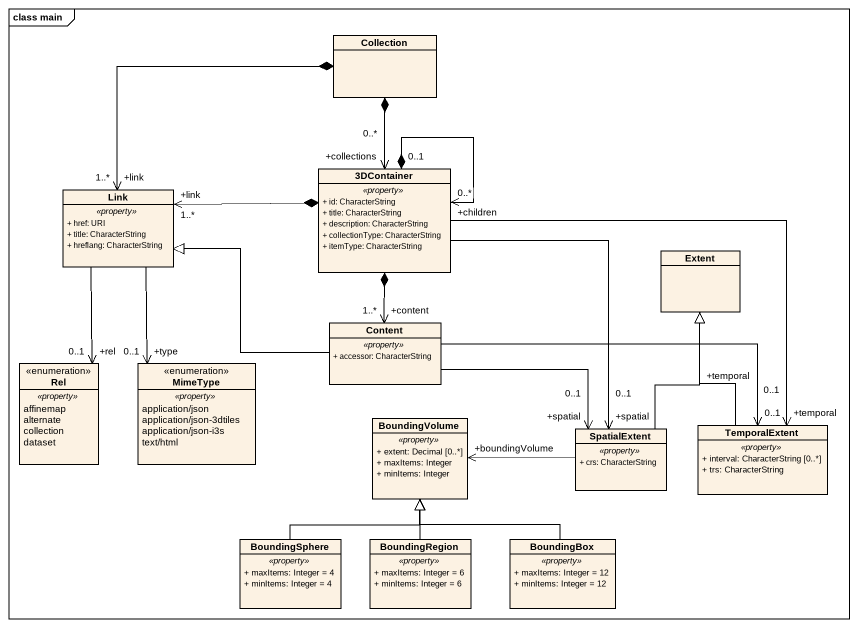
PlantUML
@startuml
mainframe class main
hide circle
hide empty members
skinparam classAttributeIconSize 0
class Collection
class Link {
  .. <<property>> ..
  + href: URI
  + title: CharacterString
  + hreflang: CharacterString
}
class "3DContainer" as c3DContainer {
  .. <<property>> ..
  + id: CharacterString
  + title: CharacterString
  + description: CharacterString
  + collectionType: CharacterString
  + itemType: CharacterString
}
class Extent
class Content {
  .. <<property>> ..
  + accessor: CharacterString
}
enum Rel {
  .. <<property>> ..
  affinemap
  alternate
  collection
  dataset
}
enum MimeType {
  .. <<property>> ..
  application/json
  application/json-3dtiles
  application/json-i3s
  text/html
}
class BoundingVolume {
  .. <<property>> ..
  + extent: Decimal [0..*]
  + maxItems: Integer
  + minItems: Integer
}
class SpatialExtent {
  .. <<property>> ..
  + crs: CharacterString
}
class TemporalExtent {
  .. <<property>> ..
  + interval: CharacterString [0..*]
  + trs: CharacterString
}
class BoundingSphere {
  .. <<property>> ..
  + maxItems: Integer = 4
  + minItems: Integer = 4
}
class BoundingRegion {
  .. <<property>> ..
  + maxItems: Integer = 6
  + minItems: Integer = 6
}
class BoundingBox {
  .. <<property>> ..
  + maxItems: Integer = 12
  + minItems: Integer = 12
}
Link "+link\n1..*" <-up-* Collection
Link "+link\n1..*" <-right-* c3DContainer
c3DContainer "+collections\n0..*" <-up-* Collection
c3DContainer "+children\n0..*" <--* "0..1" c3DContainer
Content -left-|> Link
Content "+content\n1..*" <-up-* c3DContainer
Rel "+rel\n0..1" <-up- Link
MimeType "+type\n0..1" <-up- Link
BoundingVolume "+boundingVolume" <-right- SpatialExtent
SpatialExtent "+spatial\n0..1" <-up- c3DContainer
SpatialExtent -up-|> Extent
SpatialExtent "+spatial\n0..1" <-left- Content
TemporalExtent "+temporal\n0..1" <-up- c3DContainer
TemporalExtent -up-|> Extent
TemporalExtent "+temporal\n0..1" <-left- Content
BoundingSphere -up-|> BoundingVolume
BoundingRegion -up-|> BoundingVolume
BoundingBox -up-|> BoundingVolume
@enduml
